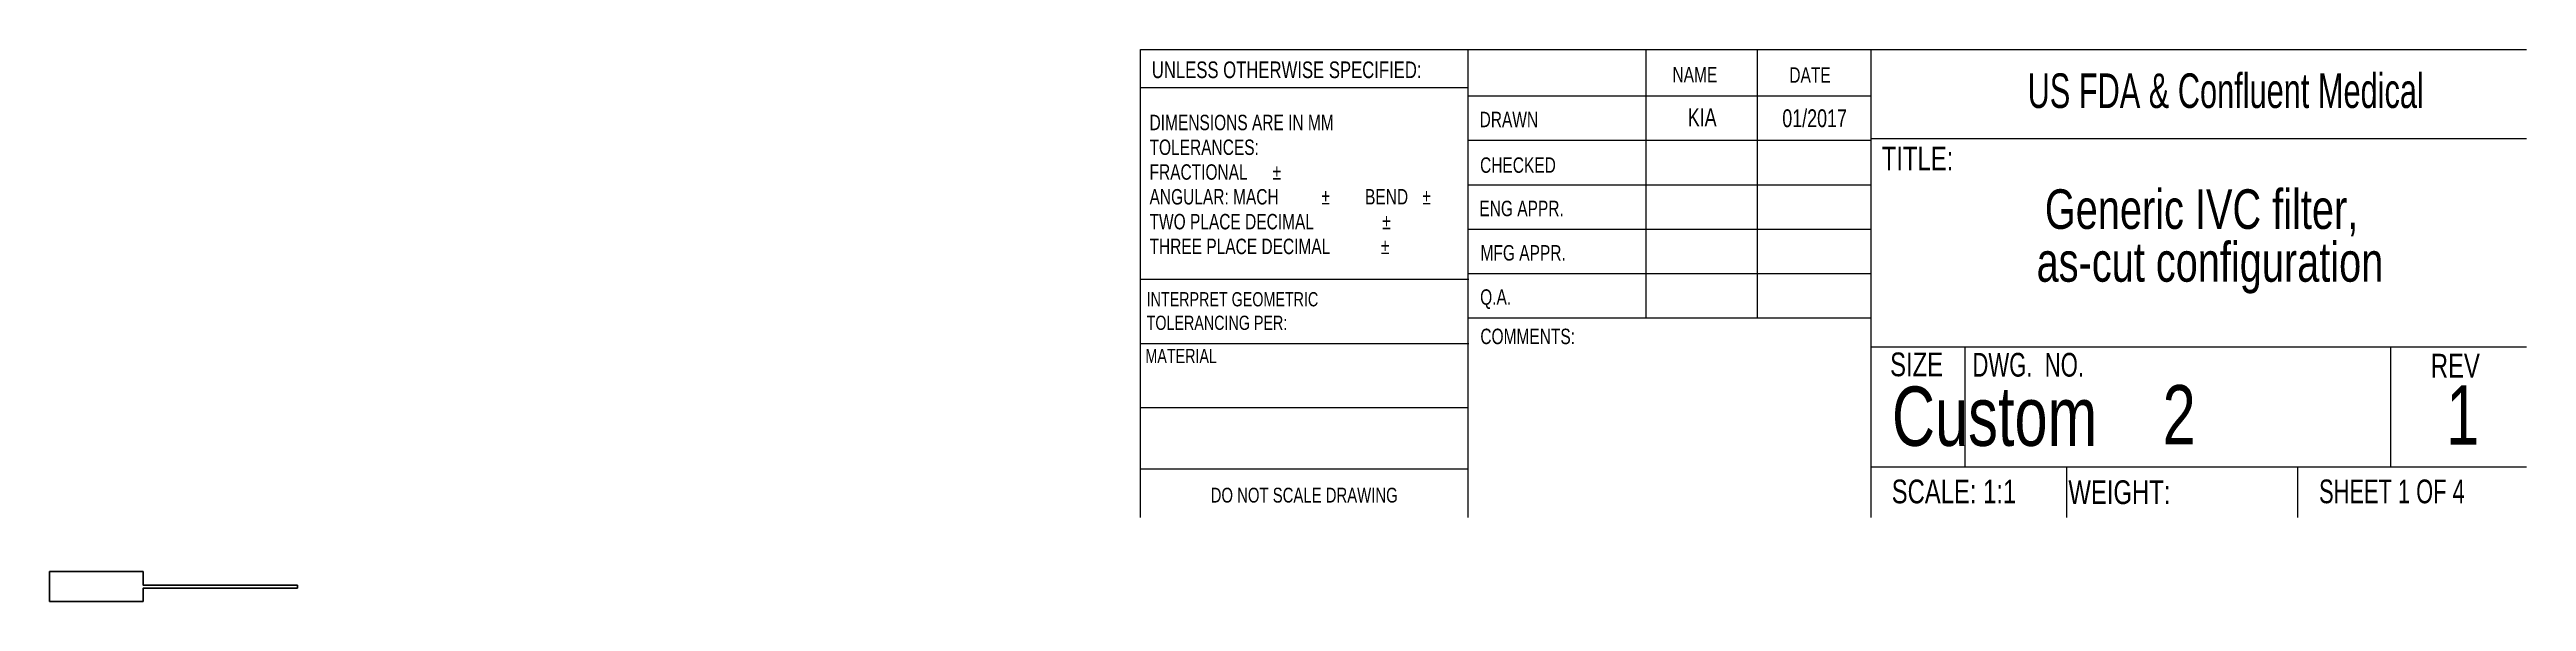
# Model space of a CAD drawing. Header units: millimetres. Extents: x 2 to 267, y 4 to 63.
import ezdxf

# ---------------------------------------------------------------- set-up
doc = ezdxf.new("R2010")
doc.units = ezdxf.units.MM
doc.styles.add('SLDTEXTSTYLE0', font='TXT', dxfattribs={"width": 0.75})
doc.styles.add('SLDTEXTSTYLE1', font='TXT', dxfattribs={"width": 0.6875})
doc.styles.add('SLDTEXTSTYLE2', font='TXT', dxfattribs={"width": 0.694444})
doc.styles.add('SLDTEXTSTYLE3', font='TXT', dxfattribs={"width": 0.663})

# ---------------------------------------------------------------- blocks, each defined once
blk = doc.blocks.new('SW_NOTE_0')
at = {"color": 0, "linetype": 'Continuous', "lineweight": 0, "char_height": 4.2333, "attachment_point": 2, "style": 'SLDTEXTSTYLE0'}
for s, insert in [('Generic IVC filter,', (23.81, 5.46)), ('as-cut configuration', (24.71, -0.19))]:
    blk.add_mtext(s, dxfattribs=dict(at, insert=insert))
blk = doc.blocks.new('SW_NOTE_1')
at = {"color": 0, "linetype": 'Continuous', "lineweight": 0, "char_height": 1.524, "attachment_point": 1, "style": 'SLDTEXTSTYLE0'}
for s, insert in [('INTERPRET GEOMETRIC', (0, 1.96)), ('TOLERANCING PER:', (0, -0.56))]:
    blk.add_mtext(s, dxfattribs=dict(at, insert=insert))
blk = doc.blocks.new('SW_NOTE_2')
at = {"color": 0, "linetype": 'Continuous', "lineweight": 0, "char_height": 1.651, "attachment_point": 1, "style": 'SLDTEXTSTYLE0'}
for s, insert in [('DIMENSIONS ARE IN MM', (0, 2.13)), ('TOLERANCES:', (0, -0.52)), ('FRACTIONAL', (0, -3.17)), ('%%p', (13.15, -3.17)), ('ANGULAR: MACH', (0, -5.82)), ('%%p', (18.37, -5.82)), ('BEND', (23.04, -5.82)), ('%%p', (29.16, -5.82)), ('TWO PLACE DECIMAL', (0, -8.48)), ('%%p', (24.88, -8.48)), ('THREE PLACE DECIMAL', (0, -11.13)), ('%%p', (24.73, -11.13))]:
    blk.add_mtext(s, dxfattribs=dict(at, insert=insert))

msp = doc.modelspace()

# ---------------------------------------------------------------- linework, layer by layer
at = {"color": 7, "linetype": 'Continuous', "lineweight": 18}
for p, q in [((118.57, 12.7), (118.57, 62.79)), ((118.57, 62.79), (266.7, 62.79)), ((153.55, 62.79), (153.55, 12.7)), ((172.56, 62.79), (172.56, 34.02)), ((184.46, 62.79), (184.46, 34.02)), ((196.63, 62.79), (196.63, 12.7)), ((153.55, 58.67), (118.57, 58.67)), ((153.55, 57.83), (196.63, 57.83)), ((153.55, 53.07), (196.63, 53.07)), ((196.63, 53.27), (266.7, 53.27)), ((153.55, 48.31), (196.63, 48.31)), ((196.63, 43.54), (153.55, 43.54)), ((118.57, 38.19), (153.66, 38.19)), ((196.63, 38.78), (153.55, 38.78)), ((196.63, 34.02), (153.66, 34.02)), ((118.57, 31.34), (153.66, 31.34)), ((196.63, 30.98), (266.7, 30.98)), ((206.68, 30.98), (206.68, 18.11)), ((252.17, 30.98), (252.17, 18.11)), ((118.57, 24.48), (153.55, 24.48)), ((118.57, 17.91), (153.55, 17.91)), ((196.63, 18.11), (266.7, 18.11)), ((217.54, 18.11), (217.54, 12.7)), ((242.22, 18.11), (242.22, 12.7))]:
    msp.add_line(p, q, dxfattribs=at)
at = {"color": 7, "linetype": 'Continuous', "lineweight": 25}
for p, q in [((1.94, 3.71), (1.94, 6.91)), ((11.94, 6.91), (1.94, 6.91)), ((11.94, 6.91), (11.94, 5.51)), ((11.96, 5.48), (28.44, 5.48)), ((28.44, 5.48), (28.44, 5.14)), ((11.94, 3.71), (1.94, 3.71)), ((11.94, 5.11), (11.94, 3.71)), ((11.96, 5.14), (28.44, 5.14))]:
    msp.add_line(p, q, dxfattribs=at)
for centre, start, end in [((11.96, 5.51), 180, 270), ((11.96, 5.11), 90, 180)]:
    msp.add_arc(centre, 0.025, start, end, dxfattribs=at)

# ---------------------------------------------------------------- block references
at = {"color": 7, "linetype": 'Continuous', "lineweight": 0}
for name, p in [('SW_NOTE_2', (119.52, 53.67)), ('SW_NOTE_0', (208.16, 42.36)), ('SW_NOTE_1', (119.21, 34.86))]:
    msp.add_blockref(name, p, dxfattribs=at)

# ---------------------------------------------------------------- texts
for s, insert, char_height, attachment_point, style in [('UNLESS OTHERWISE SPECIFIED:', (119.76, 61.5), 1.778, 1, 'SLDTEXTSTYLE0'), ('NAME', (175.42, 60.92), 1.651, 1, 'SLDTEXTSTYLE0'), ('DATE', (187.91, 60.88), 1.651, 1, 'SLDTEXTSTYLE0'), ('US FDA & Confluent Medical', (234.55, 60.23), 3.7042, 2, 'SLDTEXTSTYLE3'), ('DRAWN', (154.8, 56.12), 1.651, 1, 'SLDTEXTSTYLE0'), ('KIA', (178.59, 56.48), 1.905, 2, 'SLDTEXTSTYLE0'), ('01/2017', (190.61, 56.38), 1.905, 2, 'SLDTEXTSTYLE0'), ('CHECKED', (154.85, 51.24), 1.651, 1, 'SLDTEXTSTYLE0'), ('TITLE:', (197.79, 52.39), 2.54, 1, 'SLDTEXTSTYLE0'), ('ENG APPR.', (154.78, 46.6), 1.651, 1, 'SLDTEXTSTYLE0'), ('MFG APPR.', (154.9, 41.85), 1.651, 1, 'SLDTEXTSTYLE0'), ('Q.A.', (154.86, 37.12), 1.651, 1, 'SLDTEXTSTYLE0'), ('COMMENTS:', (154.88, 32.91), 1.651, 1, 'SLDTEXTSTYLE0'), ('MATERIAL', (119.08, 30.75), 1.524, 1, 'SLDTEXTSTYLE0'), ('SIZE', (198.68, 30.36), 2.54, 1, 'SLDTEXTSTYLE0'), ('DWG.  NO.', (207.48, 30.32), 2.54, 1, 'SLDTEXTSTYLE2'), ('REV', (256.48, 30.22), 2.54, 1, 'SLDTEXTSTYLE0'), ('Custom', (198.88, 26.72), 6.35, 1, 'SLDTEXTSTYLE0'), ('2', (229.58, 26.87), 6.35, 2, 'SLDTEXTSTYLE0'), ('1', (259.89, 26.86), 6.35, 2, 'SLDTEXTSTYLE0'), ('DO NOT SCALE DRAWING', (136.05, 15.89), 1.5875, 2, 'SLDTEXTSTYLE0'), ('SCALE: 1:1', (198.85, 16.76), 2.54, 1, 'SLDTEXTSTYLE0'), ('WEIGHT:', (217.74, 16.68), 2.54, 1, 'SLDTEXTSTYLE0'), ('SHEET 1 OF 4', (244.53, 16.77), 2.54, 1, 'SLDTEXTSTYLE1')]:
    msp.add_mtext(s, dxfattribs=dict(at, insert=insert, char_height=char_height, attachment_point=attachment_point, style=style))

doc.saveas('drawing.dxf')
